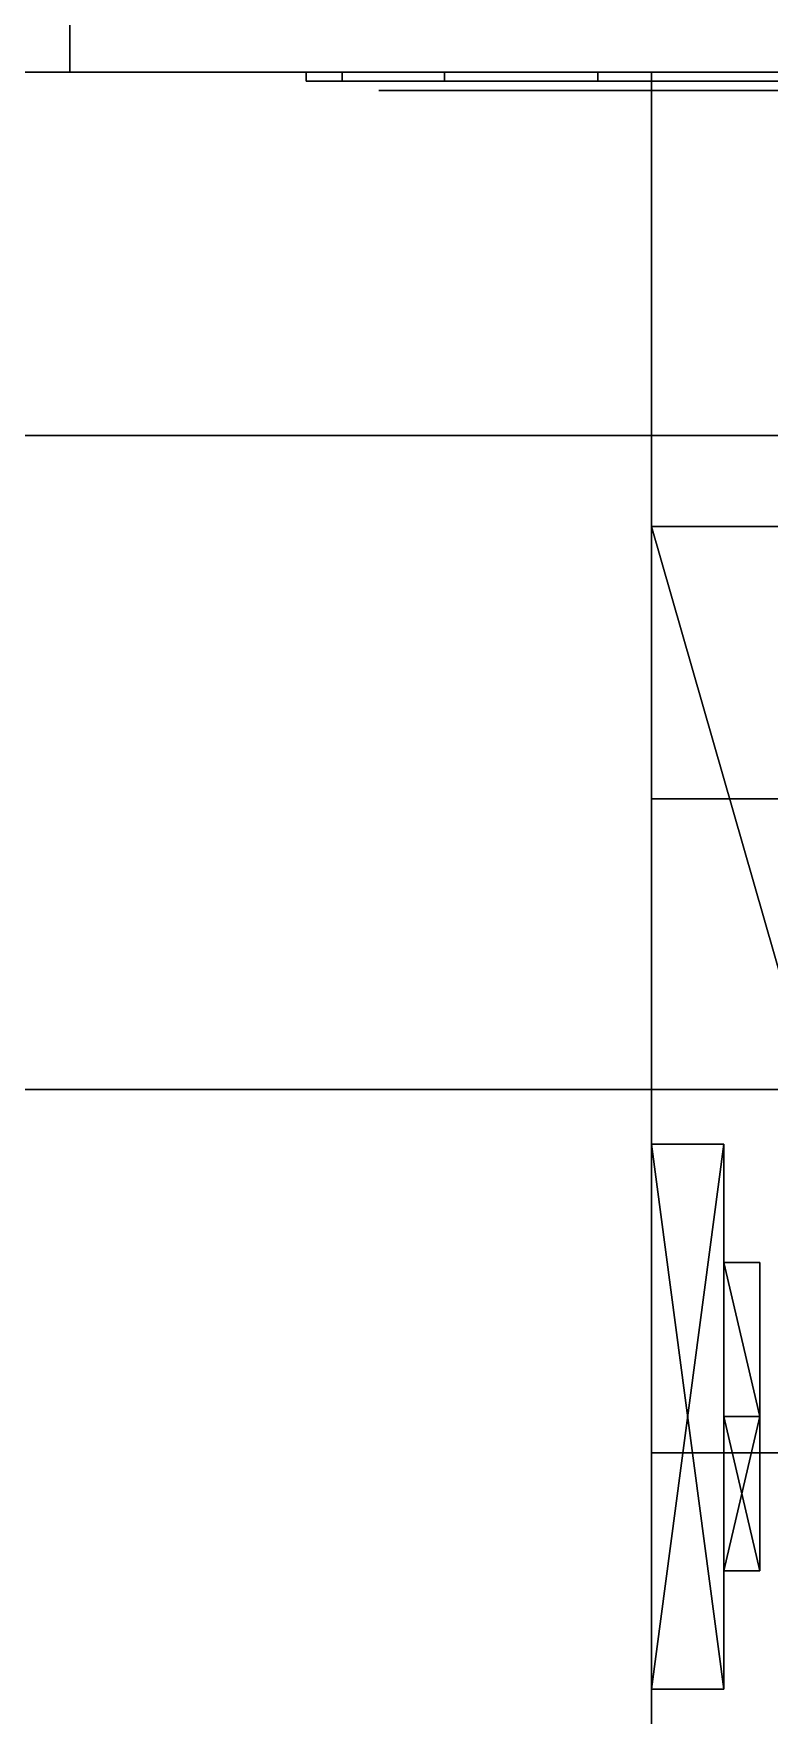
# Model space of a CAD drawing. Extents: x 0 to 3017, y -3657 to 0.
# Drawn here: x 1268 to 1288.24, y -2007.22 to -1960.94 of the extents above; entities that cross this region are included whole.
import ezdxf

# ---------------------------------------------------------------- set-up
doc = ezdxf.new("R2010")
doc.units = 0
for name, color, linetype in [('LAYER0', 7, 'CONTINUOUS'), ('LAYER1', 7, 'CONTINUOUS'), ('LAYER131', 7, 'CONTINUOUS'), ('LAYER132', 7, 'CONTINUOUS'), ('LAYER133', 7, 'CONTINUOUS'), ('LAYER135', 7, 'CONTINUOUS'), ('LAYER138', 7, 'CONTINUOUS'), ('LAYER139', 7, 'CONTINUOUS'), ('LAYER140', 28, 'CONTINUOUS'), ('LAYER141', 253, 'CONTINUOUS'), ('LAYER142', 28, 'CONTINUOUS'), ('LAYER143', 253, 'CONTINUOUS'), ('LAYER144', 28, 'CONTINUOUS'), ('LAYER145', 253, 'CONTINUOUS'), ('LAYER146', 28, 'CONTINUOUS'), ('LAYER147', 253, 'CONTINUOUS'), ('LAYER148', 28, 'CONTINUOUS'), ('LAYER149', 253, 'CONTINUOUS'), ('LAYER150', 254, 'CONTINUOUS'), ('LAYER272', 253, 'CONTINUOUS'), ('LAYER313', 253, 'CONTINUOUS')]:
    doc.layers.add(name, color=color, linetype=linetype)

msp = doc.modelspace()

# ---------------------------------------------------------------- linework, layer by layer
at = {"layer": 'LAYER0'}
for points, invisible_edges in [([(151, -238), (2997, 0), (1089, -2692), (151, -238)], 7), ([(151, 0, 5), (1089, -2692, 5), (2997, 0, 5), (151, 0, 5)], 3), ([(1089, -2692), (2997, 0), (2997, -2692), (1089, -2692)], 1), ([(2997, 0, 5), (1089, -2692, 5), (2997, -2692, 5), (2997, 0, 5)], 1)]:
    msp.add_3dface(points, dxfattribs=dict(at, invisible_edges=invisible_edges))
at = {"layer": 'LAYER131', "invisible_edges": 1}
for points in [[(1285, -2542, 5), (1267, -1962, 5), (1285, -1962, 5), (1285, -2542, 5)], [(1267, -1962, 5), (1285, -2542, 5), (1267, -2542, 5), (1267, -1962, 5)], [(1267, -1962, 5), (1285, -1962, 2555), (1285, -1962, 5), (1267, -1962, 5)], [(1285, -1962, 2555), (1267, -1962, 5), (1267, -1962, 2555), (1285, -1962, 2555)], [(1267, -2542, 2555), (1285, -1962, 2555), (1267, -1962, 2555), (1267, -2542, 2555)], [(1285, -1962, 2555), (1267, -2542, 2555), (1285, -2542, 2555), (1285, -1962, 2555)], [(1285, -2542, 5), (1285, -1962, 2555), (1285, -2542, 2555), (1285, -2542, 5)], [(1285, -1962, 2555), (1285, -2542, 5), (1285, -1962, 5), (1285, -1962, 2555)]]:
    msp.add_3dface(points, dxfattribs=at)
at = {"layer": 'LAYER132', "invisible_edges": 1}
for points in [[(1285, -2542, 85), (1909, -1962, 85), (1909, -2542, 85), (1285, -2542, 85)], [(1909, -1962, 85), (1285, -2542, 85), (1285, -1962, 85), (1909, -1962, 85)], [(1285, -1962, 103), (1909, -1962, 85), (1285, -1962, 85), (1285, -1962, 103)], [(1909, -1962, 85), (1285, -1962, 103), (1909, -1962, 103), (1909, -1962, 85)], [(1285, -2542, 85), (1285, -1962, 103), (1285, -1962, 85), (1285, -2542, 85)], [(1285, -1962, 103), (1285, -2542, 85), (1285, -2542, 103), (1285, -1962, 103)], [(1285, -1962, 103), (1909, -2542, 103), (1909, -1962, 103), (1285, -1962, 103)], [(1909, -2542, 103), (1285, -1962, 103), (1285, -2542, 103), (1909, -2542, 103)]]:
    msp.add_3dface(points, dxfattribs=at)
at = {"layer": 'LAYER133', "invisible_edges": 1}
for points in [[(1285, -1982, 5), (1909, -2000, 5), (1285, -2000, 5), (1285, -1982, 5)], [(1909, -2000, 5), (1285, -1982, 5), (1909, -1982, 5), (1909, -2000, 5)], [(1285, -2000, 85), (1285, -1982, 5), (1285, -2000, 5), (1285, -2000, 85)], [(1285, -1982, 5), (1285, -2000, 85), (1285, -1982, 85), (1285, -1982, 5)], [(1909, -1982, 85), (1285, -2000, 85), (1909, -2000, 85), (1909, -1982, 85)], [(1285, -2000, 85), (1909, -1982, 85), (1285, -1982, 85), (1285, -2000, 85)], [(1285, -1982, 5), (1909, -1982, 85), (1909, -1982, 5), (1285, -1982, 5)], [(1909, -1982, 85), (1285, -1982, 5), (1285, -1982, 85), (1909, -1982, 85)], [(1285, -2000, 85), (1909, -2000, 5), (1909, -2000, 85), (1285, -2000, 85)], [(1909, -2000, 5), (1285, -2000, 85), (1285, -2000, 5), (1909, -2000, 5)]]:
    msp.add_3dface(points, dxfattribs=at)
at = {"layer": 'LAYER135', "invisible_edges": 1}
for points in [[(1909, -2542, 2554), (1285, -1962, 2554), (1285, -2542, 2554), (1909, -2542, 2554)], [(1285, -1962, 2554), (1909, -2542, 2554), (1909, -1962, 2554), (1285, -1962, 2554)], [(1909, -1962, 2536), (1285, -1962, 2554), (1909, -1962, 2554), (1909, -1962, 2536)], [(1285, -1962, 2554), (1909, -1962, 2536), (1285, -1962, 2536), (1285, -1962, 2554)], [(1285, -2542, 2536), (1285, -1962, 2554), (1285, -1962, 2536), (1285, -2542, 2536)], [(1285, -1962, 2554), (1285, -2542, 2536), (1285, -2542, 2554), (1285, -1962, 2554)], [(1909, -1962, 2536), (1285, -2542, 2536), (1285, -1962, 2536), (1909, -1962, 2536)], [(1285, -2542, 2536), (1909, -1962, 2536), (1909, -2542, 2536), (1285, -2542, 2536)]]:
    msp.add_3dface(points, dxfattribs=at)
at = {"layer": 'LAYER138', "invisible_edges": 1}
for points in [[(1909, -2517.4, 921), (1285, -1962, 921), (1285, -2517.4, 921), (1909, -2517.4, 921)], [(1285, -1962, 921), (1909, -2517.4, 921), (1909, -1962, 921), (1285, -1962, 921)], [(1285, -2517.4, 903), (1285, -1962, 921), (1285, -1962, 903), (1285, -2517.4, 903)], [(1285, -1962, 921), (1285, -2517.4, 903), (1285, -2517.4, 921), (1285, -1962, 921)], [(1909, -1962, 903), (1285, -1962, 921), (1909, -1962, 921), (1909, -1962, 903)], [(1285, -1962, 921), (1909, -1962, 903), (1285, -1962, 903), (1285, -1962, 921)], [(1909, -1962, 903), (1285, -2517.4, 903), (1285, -1962, 903), (1909, -1962, 903)], [(1285, -2517.4, 903), (1909, -1962, 903), (1909, -2517.4, 903), (1285, -2517.4, 903)]]:
    msp.add_3dface(points, dxfattribs=at)
at = {"layer": 'LAYER139', "invisible_edges": 1}
for points in [[(1909, -2517.4, 1989), (1285, -1962, 1989), (1285, -2517.4, 1989), (1909, -2517.4, 1989)], [(1285, -1962, 1989), (1909, -2517.4, 1989), (1909, -1962, 1989), (1285, -1962, 1989)], [(1285, -2517.4, 1971), (1285, -1962, 1989), (1285, -1962, 1971), (1285, -2517.4, 1971)], [(1285, -1962, 1989), (1285, -2517.4, 1971), (1285, -2517.4, 1989), (1285, -1962, 1989)], [(1909, -1962, 1971), (1285, -1962, 1989), (1909, -1962, 1989), (1909, -1962, 1971)], [(1285, -1962, 1989), (1909, -1962, 1971), (1285, -1962, 1971), (1285, -1962, 1989)], [(1909, -1962, 1971), (1285, -2517.4, 1971), (1285, -1962, 1971), (1909, -1962, 1971)], [(1285, -2517.4, 1971), (1909, -1962, 1971), (1909, -2517.4, 1971), (1285, -2517.4, 1971)]]:
    msp.add_3dface(points, dxfattribs=at)
at = {"layer": 'LAYER140'}
for points, invisible_edges in [([(1276.49, -1962.25, 183.0251), (1275.5, -1962.25, 188), (1277.5, -1962.25, 188), (1277.5, -1962.25, 182.5)], 10), ([(1275.5, -1962.25, 188), (1276.49, -1962.25, 192.9749), (1277.5, -1962.25, 193.5), (1277.5, -1962.25, 188)], 10), ([(1279.308, -1962.25, 178.8076), (1276.49, -1962.25, 183.0251), (1277.5, -1962.25, 182.5), (1281, -1962.25, 182.5)], 10), ([(1276.49, -1962.25, 192.9749), (1279.308, -1962.25, 197.1924), (1281, -1962.25, 193.5), (1277.5, -1962.25, 193.5)], 10), ([(1277.5, -1962.5, 193.5), (1277.5, -1962.5, 182.5), (1284.5, -1962.5, 182.5), (1284.291, -1962.5, 193.3167)], 4), ([(1283.525, -1962.25, 175.9896), (1279.308, -1962.25, 178.8076), (1281, -1962.25, 182.5), (1284.5, -1962.25, 182.5)], 10), ([(1279.308, -1962.25, 197.1924), (1283.525, -1962.25, 200.0104), (1284.5, -1962.25, 193.5), (1281, -1962.25, 193.5)], 10), ([(1288.5, -1962.25, 175), (1283.525, -1962.25, 175.9896), (1284.5, -1962.25, 182.5), (1288.5, -1962.25, 179)], 2), ([(1283.525, -1962.25, 200.0104), (1288.5, -1962.25, 201), (1288.5, -1962.25, 197), (1284.5, -1962.25, 193.5)], 8), ([(1284.291, -1962.5, 193.3167), (1284.5, -1962.5, 182.5), (1288.5, -1962.5, 179), (1288.5, -1962.5, 197)], 5)]:
    msp.add_3dface(points, dxfattribs=dict(at, invisible_edges=invisible_edges))
at = {"layer": 'LAYER141'}
for points in [[(1285, -1974.5, 181.2174), (1299.921, -1974.5, 181.2174), (1285, -2026.5, 181.2174), (1285, -1974.5, 181.2174)], [(1285, -2026.5, 181.2174), (1299.921, -1974.5, 181.2174), (1299.921, -2026.5, 181.2174), (1285, -2026.5, 181.2174)], [(1285, -2026.5, 194.7826), (1299.921, -2026.5, 194.7826), (1285, -1974.5, 194.7826), (1285, -2026.5, 194.7826)], [(1285, -1974.5, 194.7826), (1299.921, -2026.5, 194.7826), (1299.921, -1974.5, 194.7826), (1285, -1974.5, 194.7826)], [(1286.99, -1991.5, 214), (1285, -1991.5, 214), (1285, -2006.5, 214), (1286.99, -1991.5, 214)], [(1286.99, -1991.5, 214), (1285, -2006.5, 214), (1286.99, -2006.5, 214), (1286.99, -1991.5, 214)], [(1286.99, -2006.5, 162), (1285, -2006.5, 162), (1285, -1991.5, 162), (1286.99, -2006.5, 162)], [(1286.99, -2006.5, 162), (1285, -1991.5, 162), (1286.99, -1991.5, 162), (1286.99, -2006.5, 162)], [(1285, -1991.5, 162), (1285, -1991.5, 214), (1286.99, -1991.5, 214), (1285, -1991.5, 162)], [(1285, -1991.5, 162), (1286.99, -1991.5, 214), (1286.99, -1991.5, 162), (1285, -1991.5, 162)], [(1286.99, -1991.5, 162), (1286.99, -1991.5, 214), (1286.99, -2006.5, 214), (1286.99, -1991.5, 162)], [(1286.99, -1991.5, 162), (1286.99, -2006.5, 214), (1286.99, -2006.5, 162), (1286.99, -1991.5, 162)], [(1287.984, -1994.757, 206.087), (1287.984, -1999, 201.2909), (1286.99, -1994.757, 206.087), (1287.984, -1994.757, 206.087)], [(1286.99, -1994.757, 206.087), (1287.984, -1999, 201.2909), (1286.99, -1999, 201.2909), (1286.99, -1994.757, 206.087)], [(1286.99, -1999, 210.883), (1286.99, -1999, 201.2909), (1286.99, -1994.757, 206.087), (1286.99, -1999, 210.883)], [(1286.99, -1999, 210.883), (1287.984, -1999, 210.883), (1286.99, -1994.757, 206.087), (1286.99, -1999, 210.883)], [(1286.99, -1994.757, 206.087), (1287.984, -1999, 210.883), (1287.984, -1994.757, 206.087), (1286.99, -1994.757, 206.087)], [(1287.984, -1994.757, 169.913), (1287.984, -1999, 165.117), (1286.99, -1994.757, 169.913), (1287.984, -1994.757, 169.913)], [(1286.99, -1994.757, 169.913), (1287.984, -1999, 165.117), (1286.99, -1999, 165.117), (1286.99, -1994.757, 169.913)], [(1286.99, -1999, 174.7091), (1286.99, -1999, 165.117), (1286.99, -1994.757, 169.913), (1286.99, -1999, 174.7091)], [(1286.99, -1999, 174.7091), (1287.984, -1999, 174.7091), (1286.99, -1994.757, 169.913), (1286.99, -1999, 174.7091)], [(1286.99, -1994.757, 169.913), (1287.984, -1999, 174.7091), (1287.984, -1994.757, 169.913), (1286.99, -1994.757, 169.913)], [(1287.984, -1999, 210.883), (1287.984, -2003.243, 206.087), (1287.984, -1994.757, 206.087), (1287.984, -1999, 210.883)], [(1287.984, -1994.757, 206.087), (1287.984, -2003.243, 206.087), (1287.984, -1999, 201.2909), (1287.984, -1994.757, 206.087)], [(1287.984, -1999, 174.7091), (1287.984, -2003.243, 169.913), (1287.984, -1994.757, 169.913), (1287.984, -1999, 174.7091)], [(1287.984, -1994.757, 169.913), (1287.984, -2003.243, 169.913), (1287.984, -1999, 165.117), (1287.984, -1994.757, 169.913)], [(1287.984, -1999, 201.2909), (1287.984, -2003.243, 206.087), (1286.99, -1999, 201.2909), (1287.984, -1999, 201.2909)], [(1286.99, -1999, 201.2909), (1287.984, -2003.243, 206.087), (1286.99, -2003.243, 206.087), (1286.99, -1999, 201.2909)], [(1287.984, -2003.243, 206.087), (1287.984, -1999, 210.883), (1286.99, -2003.243, 206.087), (1287.984, -2003.243, 206.087)], [(1286.99, -2003.243, 206.087), (1287.984, -1999, 210.883), (1286.99, -1999, 210.883), (1286.99, -2003.243, 206.087)], [(1286.99, -1999, 210.883), (1286.99, -2003.243, 206.087), (1286.99, -1999, 201.2909), (1286.99, -1999, 210.883)], [(1287.984, -1999, 165.117), (1287.984, -2003.243, 169.913), (1286.99, -1999, 165.117), (1287.984, -1999, 165.117)], [(1286.99, -1999, 165.117), (1287.984, -2003.243, 169.913), (1286.99, -2003.243, 169.913), (1286.99, -1999, 165.117)], [(1287.984, -2003.243, 169.913), (1287.984, -1999, 174.7091), (1286.99, -2003.243, 169.913), (1287.984, -2003.243, 169.913)], [(1286.99, -2003.243, 169.913), (1287.984, -1999, 174.7091), (1286.99, -1999, 174.7091), (1286.99, -2003.243, 169.913)], [(1286.99, -1999, 174.7091), (1286.99, -2003.243, 169.913), (1286.99, -1999, 165.117), (1286.99, -1999, 174.7091)], [(1286.99, -2006.5, 214), (1285, -2006.5, 214), (1285, -2006.5, 162), (1286.99, -2006.5, 214)], [(1286.99, -2006.5, 214), (1285, -2006.5, 162), (1286.99, -2006.5, 162), (1286.99, -2006.5, 214)]]:
    msp.add_3dface(points, dxfattribs=at)
at = {"layer": 'LAYER142'}
for points, invisible_edges in [([(1276.49, -1962.25, 749.0251), (1275.5, -1962.25, 754), (1277.5, -1962.25, 754), (1277.5, -1962.25, 748.5)], 10), ([(1275.5, -1962.25, 754), (1276.49, -1962.25, 758.9749), (1277.5, -1962.25, 759.5), (1277.5, -1962.25, 754)], 10), ([(1279.308, -1962.25, 744.8076), (1276.49, -1962.25, 749.0251), (1277.5, -1962.25, 748.5), (1281, -1962.25, 748.5)], 10), ([(1276.49, -1962.25, 758.9749), (1279.308, -1962.25, 763.1924), (1281, -1962.25, 759.5), (1277.5, -1962.25, 759.5)], 10), ([(1277.5, -1962.5, 759.5), (1277.5, -1962.5, 748.5), (1284.5, -1962.5, 748.5), (1284.291, -1962.5, 759.3167)], 4), ([(1283.525, -1962.25, 741.9896), (1279.308, -1962.25, 744.8076), (1281, -1962.25, 748.5), (1284.5, -1962.25, 748.5)], 10), ([(1279.308, -1962.25, 763.1924), (1283.525, -1962.25, 766.0104), (1284.5, -1962.25, 759.5), (1281, -1962.25, 759.5)], 10), ([(1288.5, -1962.25, 741), (1283.525, -1962.25, 741.9896), (1284.5, -1962.25, 748.5), (1288.5, -1962.25, 745)], 2), ([(1283.525, -1962.25, 766.0104), (1288.5, -1962.25, 767), (1288.5, -1962.25, 763), (1284.5, -1962.25, 759.5)], 8), ([(1284.291, -1962.5, 759.3167), (1284.5, -1962.5, 748.5), (1288.5, -1962.5, 745), (1288.5, -1962.5, 763)], 5)]:
    msp.add_3dface(points, dxfattribs=dict(at, invisible_edges=invisible_edges))
at = {"layer": 'LAYER143'}
for points in [[(1285, -1974.5, 747.2174), (1299.921, -1974.5, 747.2174), (1285, -2026.5, 747.2174), (1285, -1974.5, 747.2174)], [(1285, -2026.5, 747.2174), (1299.921, -1974.5, 747.2174), (1299.921, -2026.5, 747.2174), (1285, -2026.5, 747.2174)], [(1285, -2026.5, 760.7826), (1299.921, -2026.5, 760.7826), (1285, -1974.5, 760.7826), (1285, -2026.5, 760.7826)], [(1285, -1974.5, 760.7826), (1299.921, -2026.5, 760.7826), (1299.921, -1974.5, 760.7826), (1285, -1974.5, 760.7826)], [(1286.99, -1991.5, 780), (1285, -1991.5, 780), (1285, -2006.5, 780), (1286.99, -1991.5, 780)], [(1286.99, -1991.5, 780), (1285, -2006.5, 780), (1286.99, -2006.5, 780), (1286.99, -1991.5, 780)], [(1286.99, -2006.5, 728), (1285, -2006.5, 728), (1285, -1991.5, 728), (1286.99, -2006.5, 728)], [(1286.99, -2006.5, 728), (1285, -1991.5, 728), (1286.99, -1991.5, 728), (1286.99, -2006.5, 728)], [(1285, -1991.5, 728), (1285, -1991.5, 780), (1286.99, -1991.5, 780), (1285, -1991.5, 728)], [(1285, -1991.5, 728), (1286.99, -1991.5, 780), (1286.99, -1991.5, 728), (1285, -1991.5, 728)], [(1286.99, -1991.5, 728), (1286.99, -1991.5, 780), (1286.99, -2006.5, 780), (1286.99, -1991.5, 728)], [(1286.99, -1991.5, 728), (1286.99, -2006.5, 780), (1286.99, -2006.5, 728), (1286.99, -1991.5, 728)], [(1287.984, -1994.757, 772.087), (1287.984, -1999, 767.291), (1286.99, -1994.757, 772.087), (1287.984, -1994.757, 772.087)], [(1286.99, -1994.757, 772.087), (1287.984, -1999, 767.291), (1286.99, -1999, 767.291), (1286.99, -1994.757, 772.087)], [(1286.99, -1999, 776.883), (1286.99, -1999, 767.291), (1286.99, -1994.757, 772.087), (1286.99, -1999, 776.883)], [(1286.99, -1999, 776.883), (1287.984, -1999, 776.883), (1286.99, -1994.757, 772.087), (1286.99, -1999, 776.883)], [(1286.99, -1994.757, 772.087), (1287.984, -1999, 776.883), (1287.984, -1994.757, 772.087), (1286.99, -1994.757, 772.087)], [(1287.984, -1994.757, 735.913), (1287.984, -1999, 731.117), (1286.99, -1994.757, 735.913), (1287.984, -1994.757, 735.913)], [(1286.99, -1994.757, 735.913), (1287.984, -1999, 731.117), (1286.99, -1999, 731.117), (1286.99, -1994.757, 735.913)], [(1286.99, -1999, 740.709), (1286.99, -1999, 731.117), (1286.99, -1994.757, 735.913), (1286.99, -1999, 740.709)], [(1286.99, -1999, 740.709), (1287.984, -1999, 740.709), (1286.99, -1994.757, 735.913), (1286.99, -1999, 740.709)], [(1286.99, -1994.757, 735.913), (1287.984, -1999, 740.709), (1287.984, -1994.757, 735.913), (1286.99, -1994.757, 735.913)], [(1287.984, -1999, 776.883), (1287.984, -2003.243, 772.087), (1287.984, -1994.757, 772.087), (1287.984, -1999, 776.883)], [(1287.984, -1994.757, 772.087), (1287.984, -2003.243, 772.087), (1287.984, -1999, 767.291), (1287.984, -1994.757, 772.087)], [(1287.984, -1999, 740.709), (1287.984, -2003.243, 735.913), (1287.984, -1994.757, 735.913), (1287.984, -1999, 740.709)], [(1287.984, -1994.757, 735.913), (1287.984, -2003.243, 735.913), (1287.984, -1999, 731.117), (1287.984, -1994.757, 735.913)], [(1287.984, -1999, 767.291), (1287.984, -2003.243, 772.087), (1286.99, -1999, 767.291), (1287.984, -1999, 767.291)], [(1286.99, -1999, 767.291), (1287.984, -2003.243, 772.087), (1286.99, -2003.243, 772.087), (1286.99, -1999, 767.291)], [(1287.984, -2003.243, 772.087), (1287.984, -1999, 776.883), (1286.99, -2003.243, 772.087), (1287.984, -2003.243, 772.087)], [(1286.99, -2003.243, 772.087), (1287.984, -1999, 776.883), (1286.99, -1999, 776.883), (1286.99, -2003.243, 772.087)], [(1286.99, -1999, 776.883), (1286.99, -2003.243, 772.087), (1286.99, -1999, 767.291), (1286.99, -1999, 776.883)], [(1287.984, -1999, 731.117), (1287.984, -2003.243, 735.913), (1286.99, -1999, 731.117), (1287.984, -1999, 731.117)], [(1286.99, -1999, 731.117), (1287.984, -2003.243, 735.913), (1286.99, -2003.243, 735.913), (1286.99, -1999, 731.117)], [(1287.984, -2003.243, 735.913), (1287.984, -1999, 740.709), (1286.99, -2003.243, 735.913), (1287.984, -2003.243, 735.913)], [(1286.99, -2003.243, 735.913), (1287.984, -1999, 740.709), (1286.99, -1999, 740.709), (1286.99, -2003.243, 735.913)], [(1286.99, -1999, 740.709), (1286.99, -2003.243, 735.913), (1286.99, -1999, 731.117), (1286.99, -1999, 740.709)], [(1286.99, -2006.5, 780), (1285, -2006.5, 780), (1285, -2006.5, 728), (1286.99, -2006.5, 780)], [(1286.99, -2006.5, 780), (1285, -2006.5, 728), (1286.99, -2006.5, 728), (1286.99, -2006.5, 780)]]:
    msp.add_3dface(points, dxfattribs=at)
at = {"layer": 'LAYER144'}
for points, invisible_edges in [([(1276.49, -1962.25, 1315.025), (1275.5, -1962.25, 1320), (1277.5, -1962.25, 1320), (1277.5, -1962.25, 1314.5)], 10), ([(1275.5, -1962.25, 1320), (1276.49, -1962.25, 1324.975), (1277.5, -1962.25, 1325.5), (1277.5, -1962.25, 1320)], 10), ([(1279.308, -1962.25, 1310.808), (1276.49, -1962.25, 1315.025), (1277.5, -1962.25, 1314.5), (1281, -1962.25, 1314.5)], 10), ([(1276.49, -1962.25, 1324.975), (1279.308, -1962.25, 1329.192), (1281, -1962.25, 1325.5), (1277.5, -1962.25, 1325.5)], 10), ([(1277.5, -1962.5, 1325.5), (1277.5, -1962.5, 1314.5), (1284.5, -1962.5, 1314.5), (1284.291, -1962.5, 1325.317)], 4), ([(1283.525, -1962.25, 1307.99), (1279.308, -1962.25, 1310.808), (1281, -1962.25, 1314.5), (1284.5, -1962.25, 1314.5)], 10), ([(1279.308, -1962.25, 1329.192), (1283.525, -1962.25, 1332.01), (1284.5, -1962.25, 1325.5), (1281, -1962.25, 1325.5)], 10), ([(1288.5, -1962.25, 1307), (1283.525, -1962.25, 1307.99), (1284.5, -1962.25, 1314.5), (1288.5, -1962.25, 1311)], 2), ([(1283.525, -1962.25, 1332.01), (1288.5, -1962.25, 1333), (1288.5, -1962.25, 1329), (1284.5, -1962.25, 1325.5)], 8), ([(1284.291, -1962.5, 1325.317), (1284.5, -1962.5, 1314.5), (1288.5, -1962.5, 1311), (1288.5, -1962.5, 1329)], 5)]:
    msp.add_3dface(points, dxfattribs=dict(at, invisible_edges=invisible_edges))
at = {"layer": 'LAYER145'}
for points in [[(1285, -1974.5, 1313.217), (1299.921, -1974.5, 1313.217), (1285, -2026.5, 1313.217), (1285, -1974.5, 1313.217)], [(1285, -2026.5, 1313.217), (1299.921, -1974.5, 1313.217), (1299.921, -2026.5, 1313.217), (1285, -2026.5, 1313.217)], [(1285, -2026.5, 1326.783), (1299.921, -2026.5, 1326.783), (1285, -1974.5, 1326.783), (1285, -2026.5, 1326.783)], [(1285, -1974.5, 1326.783), (1299.921, -2026.5, 1326.783), (1299.921, -1974.5, 1326.783), (1285, -1974.5, 1326.783)], [(1286.99, -1991.5, 1346), (1285, -1991.5, 1346), (1285, -2006.5, 1346), (1286.99, -1991.5, 1346)], [(1286.99, -1991.5, 1346), (1285, -2006.5, 1346), (1286.99, -2006.5, 1346), (1286.99, -1991.5, 1346)], [(1286.99, -2006.5, 1294), (1285, -2006.5, 1294), (1285, -1991.5, 1294), (1286.99, -2006.5, 1294)], [(1286.99, -2006.5, 1294), (1285, -1991.5, 1294), (1286.99, -1991.5, 1294), (1286.99, -2006.5, 1294)], [(1285, -1991.5, 1294), (1285, -1991.5, 1346), (1286.99, -1991.5, 1346), (1285, -1991.5, 1294)], [(1285, -1991.5, 1294), (1286.99, -1991.5, 1346), (1286.99, -1991.5, 1294), (1285, -1991.5, 1294)], [(1286.99, -1991.5, 1294), (1286.99, -1991.5, 1346), (1286.99, -2006.5, 1346), (1286.99, -1991.5, 1294)], [(1286.99, -1991.5, 1294), (1286.99, -2006.5, 1346), (1286.99, -2006.5, 1294), (1286.99, -1991.5, 1294)], [(1287.984, -1994.757, 1338.087), (1287.984, -1999, 1333.291), (1286.99, -1994.757, 1338.087), (1287.984, -1994.757, 1338.087)], [(1286.99, -1994.757, 1338.087), (1287.984, -1999, 1333.291), (1286.99, -1999, 1333.291), (1286.99, -1994.757, 1338.087)], [(1286.99, -1999, 1342.883), (1286.99, -1999, 1333.291), (1286.99, -1994.757, 1338.087), (1286.99, -1999, 1342.883)], [(1286.99, -1999, 1342.883), (1287.984, -1999, 1342.883), (1286.99, -1994.757, 1338.087), (1286.99, -1999, 1342.883)], [(1286.99, -1994.757, 1338.087), (1287.984, -1999, 1342.883), (1287.984, -1994.757, 1338.087), (1286.99, -1994.757, 1338.087)], [(1287.984, -1994.757, 1301.913), (1287.984, -1999, 1297.117), (1286.99, -1994.757, 1301.913), (1287.984, -1994.757, 1301.913)], [(1286.99, -1994.757, 1301.913), (1287.984, -1999, 1297.117), (1286.99, -1999, 1297.117), (1286.99, -1994.757, 1301.913)], [(1286.99, -1999, 1306.709), (1286.99, -1999, 1297.117), (1286.99, -1994.757, 1301.913), (1286.99, -1999, 1306.709)], [(1286.99, -1999, 1306.709), (1287.984, -1999, 1306.709), (1286.99, -1994.757, 1301.913), (1286.99, -1999, 1306.709)], [(1286.99, -1994.757, 1301.913), (1287.984, -1999, 1306.709), (1287.984, -1994.757, 1301.913), (1286.99, -1994.757, 1301.913)], [(1287.984, -1999, 1342.883), (1287.984, -2003.243, 1338.087), (1287.984, -1994.757, 1338.087), (1287.984, -1999, 1342.883)], [(1287.984, -1994.757, 1338.087), (1287.984, -2003.243, 1338.087), (1287.984, -1999, 1333.291), (1287.984, -1994.757, 1338.087)], [(1287.984, -1999, 1306.709), (1287.984, -2003.243, 1301.913), (1287.984, -1994.757, 1301.913), (1287.984, -1999, 1306.709)], [(1287.984, -1994.757, 1301.913), (1287.984, -2003.243, 1301.913), (1287.984, -1999, 1297.117), (1287.984, -1994.757, 1301.913)], [(1287.984, -1999, 1333.291), (1287.984, -2003.243, 1338.087), (1286.99, -1999, 1333.291), (1287.984, -1999, 1333.291)], [(1286.99, -1999, 1333.291), (1287.984, -2003.243, 1338.087), (1286.99, -2003.243, 1338.087), (1286.99, -1999, 1333.291)], [(1287.984, -2003.243, 1338.087), (1287.984, -1999, 1342.883), (1286.99, -2003.243, 1338.087), (1287.984, -2003.243, 1338.087)], [(1286.99, -2003.243, 1338.087), (1287.984, -1999, 1342.883), (1286.99, -1999, 1342.883), (1286.99, -2003.243, 1338.087)], [(1286.99, -1999, 1342.883), (1286.99, -2003.243, 1338.087), (1286.99, -1999, 1333.291), (1286.99, -1999, 1342.883)], [(1287.984, -1999, 1297.117), (1287.984, -2003.243, 1301.913), (1286.99, -1999, 1297.117), (1287.984, -1999, 1297.117)], [(1286.99, -1999, 1297.117), (1287.984, -2003.243, 1301.913), (1286.99, -2003.243, 1301.913), (1286.99, -1999, 1297.117)], [(1287.984, -2003.243, 1301.913), (1287.984, -1999, 1306.709), (1286.99, -2003.243, 1301.913), (1287.984, -2003.243, 1301.913)], [(1286.99, -2003.243, 1301.913), (1287.984, -1999, 1306.709), (1286.99, -1999, 1306.709), (1286.99, -2003.243, 1301.913)], [(1286.99, -1999, 1306.709), (1286.99, -2003.243, 1301.913), (1286.99, -1999, 1297.117), (1286.99, -1999, 1306.709)], [(1286.99, -2006.5, 1346), (1285, -2006.5, 1346), (1285, -2006.5, 1294), (1286.99, -2006.5, 1346)], [(1286.99, -2006.5, 1346), (1285, -2006.5, 1294), (1286.99, -2006.5, 1294), (1286.99, -2006.5, 1346)]]:
    msp.add_3dface(points, dxfattribs=at)
at = {"layer": 'LAYER146'}
for points, invisible_edges in [([(1276.49, -1962.25, 1881.025), (1275.5, -1962.25, 1886), (1277.5, -1962.25, 1886), (1277.5, -1962.25, 1880.5)], 10), ([(1275.5, -1962.25, 1886), (1276.49, -1962.25, 1890.975), (1277.5, -1962.25, 1891.5), (1277.5, -1962.25, 1886)], 10), ([(1279.308, -1962.25, 1876.808), (1276.49, -1962.25, 1881.025), (1277.5, -1962.25, 1880.5), (1281, -1962.25, 1880.5)], 10), ([(1276.49, -1962.25, 1890.975), (1279.308, -1962.25, 1895.192), (1281, -1962.25, 1891.5), (1277.5, -1962.25, 1891.5)], 10), ([(1277.5, -1962.5, 1891.5), (1277.5, -1962.5, 1880.5), (1284.5, -1962.5, 1880.5), (1284.291, -1962.5, 1891.317)], 4), ([(1283.525, -1962.25, 1873.99), (1279.308, -1962.25, 1876.808), (1281, -1962.25, 1880.5), (1284.5, -1962.25, 1880.5)], 10), ([(1279.308, -1962.25, 1895.192), (1283.525, -1962.25, 1898.01), (1284.5, -1962.25, 1891.5), (1281, -1962.25, 1891.5)], 10), ([(1288.5, -1962.25, 1873), (1283.525, -1962.25, 1873.99), (1284.5, -1962.25, 1880.5), (1288.5, -1962.25, 1877)], 2), ([(1283.525, -1962.25, 1898.01), (1288.5, -1962.25, 1899), (1288.5, -1962.25, 1895), (1284.5, -1962.25, 1891.5)], 8), ([(1284.291, -1962.5, 1891.317), (1284.5, -1962.5, 1880.5), (1288.5, -1962.5, 1877), (1288.5, -1962.5, 1895)], 5)]:
    msp.add_3dface(points, dxfattribs=dict(at, invisible_edges=invisible_edges))
at = {"layer": 'LAYER147'}
for points in [[(1285, -1974.5, 1879.217), (1299.921, -1974.5, 1879.217), (1285, -2026.5, 1879.217), (1285, -1974.5, 1879.217)], [(1285, -2026.5, 1879.217), (1299.921, -1974.5, 1879.217), (1299.921, -2026.5, 1879.217), (1285, -2026.5, 1879.217)], [(1285, -2026.5, 1892.783), (1299.921, -2026.5, 1892.783), (1285, -1974.5, 1892.783), (1285, -2026.5, 1892.783)], [(1285, -1974.5, 1892.783), (1299.921, -2026.5, 1892.783), (1299.921, -1974.5, 1892.783), (1285, -1974.5, 1892.783)], [(1286.99, -1991.5, 1912), (1285, -1991.5, 1912), (1285, -2006.5, 1912), (1286.99, -1991.5, 1912)], [(1286.99, -1991.5, 1912), (1285, -2006.5, 1912), (1286.99, -2006.5, 1912), (1286.99, -1991.5, 1912)], [(1286.99, -2006.5, 1860), (1285, -2006.5, 1860), (1285, -1991.5, 1860), (1286.99, -2006.5, 1860)], [(1286.99, -2006.5, 1860), (1285, -1991.5, 1860), (1286.99, -1991.5, 1860), (1286.99, -2006.5, 1860)], [(1285, -1991.5, 1860), (1285, -1991.5, 1912), (1286.99, -1991.5, 1912), (1285, -1991.5, 1860)], [(1285, -1991.5, 1860), (1286.99, -1991.5, 1912), (1286.99, -1991.5, 1860), (1285, -1991.5, 1860)], [(1286.99, -1991.5, 1860), (1286.99, -1991.5, 1912), (1286.99, -2006.5, 1912), (1286.99, -1991.5, 1860)], [(1286.99, -1991.5, 1860), (1286.99, -2006.5, 1912), (1286.99, -2006.5, 1860), (1286.99, -1991.5, 1860)], [(1287.984, -1994.757, 1904.087), (1287.984, -1999, 1899.291), (1286.99, -1994.757, 1904.087), (1287.984, -1994.757, 1904.087)], [(1286.99, -1994.757, 1904.087), (1287.984, -1999, 1899.291), (1286.99, -1999, 1899.291), (1286.99, -1994.757, 1904.087)], [(1286.99, -1999, 1908.883), (1286.99, -1999, 1899.291), (1286.99, -1994.757, 1904.087), (1286.99, -1999, 1908.883)], [(1286.99, -1999, 1908.883), (1287.984, -1999, 1908.883), (1286.99, -1994.757, 1904.087), (1286.99, -1999, 1908.883)], [(1286.99, -1994.757, 1904.087), (1287.984, -1999, 1908.883), (1287.984, -1994.757, 1904.087), (1286.99, -1994.757, 1904.087)], [(1287.984, -1994.757, 1867.913), (1287.984, -1999, 1863.117), (1286.99, -1994.757, 1867.913), (1287.984, -1994.757, 1867.913)], [(1286.99, -1994.757, 1867.913), (1287.984, -1999, 1863.117), (1286.99, -1999, 1863.117), (1286.99, -1994.757, 1867.913)], [(1286.99, -1999, 1872.709), (1286.99, -1999, 1863.117), (1286.99, -1994.757, 1867.913), (1286.99, -1999, 1872.709)], [(1286.99, -1999, 1872.709), (1287.984, -1999, 1872.709), (1286.99, -1994.757, 1867.913), (1286.99, -1999, 1872.709)], [(1286.99, -1994.757, 1867.913), (1287.984, -1999, 1872.709), (1287.984, -1994.757, 1867.913), (1286.99, -1994.757, 1867.913)], [(1287.984, -1999, 1908.883), (1287.984, -2003.243, 1904.087), (1287.984, -1994.757, 1904.087), (1287.984, -1999, 1908.883)], [(1287.984, -1994.757, 1904.087), (1287.984, -2003.243, 1904.087), (1287.984, -1999, 1899.291), (1287.984, -1994.757, 1904.087)], [(1287.984, -1999, 1872.709), (1287.984, -2003.243, 1867.913), (1287.984, -1994.757, 1867.913), (1287.984, -1999, 1872.709)], [(1287.984, -1994.757, 1867.913), (1287.984, -2003.243, 1867.913), (1287.984, -1999, 1863.117), (1287.984, -1994.757, 1867.913)], [(1287.984, -1999, 1899.291), (1287.984, -2003.243, 1904.087), (1286.99, -1999, 1899.291), (1287.984, -1999, 1899.291)], [(1286.99, -1999, 1899.291), (1287.984, -2003.243, 1904.087), (1286.99, -2003.243, 1904.087), (1286.99, -1999, 1899.291)], [(1287.984, -2003.243, 1904.087), (1287.984, -1999, 1908.883), (1286.99, -2003.243, 1904.087), (1287.984, -2003.243, 1904.087)], [(1286.99, -2003.243, 1904.087), (1287.984, -1999, 1908.883), (1286.99, -1999, 1908.883), (1286.99, -2003.243, 1904.087)], [(1286.99, -1999, 1908.883), (1286.99, -2003.243, 1904.087), (1286.99, -1999, 1899.291), (1286.99, -1999, 1908.883)], [(1287.984, -1999, 1863.117), (1287.984, -2003.243, 1867.913), (1286.99, -1999, 1863.117), (1287.984, -1999, 1863.117)], [(1286.99, -1999, 1863.117), (1287.984, -2003.243, 1867.913), (1286.99, -2003.243, 1867.913), (1286.99, -1999, 1863.117)], [(1287.984, -2003.243, 1867.913), (1287.984, -1999, 1872.709), (1286.99, -2003.243, 1867.913), (1287.984, -2003.243, 1867.913)], [(1286.99, -2003.243, 1867.913), (1287.984, -1999, 1872.709), (1286.99, -1999, 1872.709), (1286.99, -2003.243, 1867.913)], [(1286.99, -1999, 1872.709), (1286.99, -2003.243, 1867.913), (1286.99, -1999, 1863.117), (1286.99, -1999, 1872.709)], [(1286.99, -2006.5, 1912), (1285, -2006.5, 1912), (1285, -2006.5, 1860), (1286.99, -2006.5, 1912)], [(1286.99, -2006.5, 1912), (1285, -2006.5, 1860), (1286.99, -2006.5, 1860), (1286.99, -2006.5, 1912)]]:
    msp.add_3dface(points, dxfattribs=at)
at = {"layer": 'LAYER148'}
for points, invisible_edges in [([(1276.49, -1962.25, 2447.025), (1275.5, -1962.25, 2452), (1277.5, -1962.25, 2452), (1277.5, -1962.25, 2446.5)], 10), ([(1275.5, -1962.25, 2452), (1276.49, -1962.25, 2456.975), (1277.5, -1962.25, 2457.5), (1277.5, -1962.25, 2452)], 10), ([(1279.308, -1962.25, 2442.808), (1276.49, -1962.25, 2447.025), (1277.5, -1962.25, 2446.5), (1281, -1962.25, 2446.5)], 10), ([(1276.49, -1962.25, 2456.975), (1279.308, -1962.25, 2461.192), (1281, -1962.25, 2457.5), (1277.5, -1962.25, 2457.5)], 10), ([(1277.5, -1962.5, 2457.5), (1277.5, -1962.5, 2446.5), (1284.5, -1962.5, 2446.5), (1284.291, -1962.5, 2457.317)], 4), ([(1283.525, -1962.25, 2439.99), (1279.308, -1962.25, 2442.808), (1281, -1962.25, 2446.5), (1284.5, -1962.25, 2446.5)], 10), ([(1279.308, -1962.25, 2461.192), (1283.525, -1962.25, 2464.01), (1284.5, -1962.25, 2457.5), (1281, -1962.25, 2457.5)], 10), ([(1288.5, -1962.25, 2439), (1283.525, -1962.25, 2439.99), (1284.5, -1962.25, 2446.5), (1288.5, -1962.25, 2443)], 2), ([(1283.525, -1962.25, 2464.01), (1288.5, -1962.25, 2465), (1288.5, -1962.25, 2461), (1284.5, -1962.25, 2457.5)], 8), ([(1284.291, -1962.5, 2457.317), (1284.5, -1962.5, 2446.5), (1288.5, -1962.5, 2443), (1288.5, -1962.5, 2461)], 5)]:
    msp.add_3dface(points, dxfattribs=dict(at, invisible_edges=invisible_edges))
at = {"layer": 'LAYER149'}
for points in [[(1285, -1974.5, 2445.217), (1299.921, -1974.5, 2445.217), (1285, -2026.5, 2445.217), (1285, -1974.5, 2445.217)], [(1285, -2026.5, 2445.217), (1299.921, -1974.5, 2445.217), (1299.921, -2026.5, 2445.217), (1285, -2026.5, 2445.217)], [(1285, -2026.5, 2458.783), (1299.921, -2026.5, 2458.783), (1285, -1974.5, 2458.783), (1285, -2026.5, 2458.783)], [(1285, -1974.5, 2458.783), (1299.921, -2026.5, 2458.783), (1299.921, -1974.5, 2458.783), (1285, -1974.5, 2458.783)], [(1286.99, -1991.5, 2478), (1285, -1991.5, 2478), (1285, -2006.5, 2478), (1286.99, -1991.5, 2478)], [(1286.99, -1991.5, 2478), (1285, -2006.5, 2478), (1286.99, -2006.5, 2478), (1286.99, -1991.5, 2478)], [(1286.99, -2006.5, 2426), (1285, -2006.5, 2426), (1285, -1991.5, 2426), (1286.99, -2006.5, 2426)], [(1286.99, -2006.5, 2426), (1285, -1991.5, 2426), (1286.99, -1991.5, 2426), (1286.99, -2006.5, 2426)], [(1285, -1991.5, 2426), (1285, -1991.5, 2478), (1286.99, -1991.5, 2478), (1285, -1991.5, 2426)], [(1285, -1991.5, 2426), (1286.99, -1991.5, 2478), (1286.99, -1991.5, 2426), (1285, -1991.5, 2426)], [(1286.99, -1991.5, 2426), (1286.99, -1991.5, 2478), (1286.99, -2006.5, 2478), (1286.99, -1991.5, 2426)], [(1286.99, -1991.5, 2426), (1286.99, -2006.5, 2478), (1286.99, -2006.5, 2426), (1286.99, -1991.5, 2426)], [(1287.984, -1994.757, 2470.087), (1287.984, -1999, 2465.291), (1286.99, -1994.757, 2470.087), (1287.984, -1994.757, 2470.087)], [(1286.99, -1994.757, 2470.087), (1287.984, -1999, 2465.291), (1286.99, -1999, 2465.291), (1286.99, -1994.757, 2470.087)], [(1286.99, -1999, 2474.883), (1286.99, -1999, 2465.291), (1286.99, -1994.757, 2470.087), (1286.99, -1999, 2474.883)], [(1286.99, -1999, 2474.883), (1287.984, -1999, 2474.883), (1286.99, -1994.757, 2470.087), (1286.99, -1999, 2474.883)], [(1286.99, -1994.757, 2470.087), (1287.984, -1999, 2474.883), (1287.984, -1994.757, 2470.087), (1286.99, -1994.757, 2470.087)], [(1287.984, -1994.757, 2433.913), (1287.984, -1999, 2429.117), (1286.99, -1994.757, 2433.913), (1287.984, -1994.757, 2433.913)], [(1286.99, -1994.757, 2433.913), (1287.984, -1999, 2429.117), (1286.99, -1999, 2429.117), (1286.99, -1994.757, 2433.913)], [(1286.99, -1999, 2438.709), (1286.99, -1999, 2429.117), (1286.99, -1994.757, 2433.913), (1286.99, -1999, 2438.709)], [(1286.99, -1999, 2438.709), (1287.984, -1999, 2438.709), (1286.99, -1994.757, 2433.913), (1286.99, -1999, 2438.709)], [(1286.99, -1994.757, 2433.913), (1287.984, -1999, 2438.709), (1287.984, -1994.757, 2433.913), (1286.99, -1994.757, 2433.913)], [(1287.984, -1999, 2474.883), (1287.984, -2003.243, 2470.087), (1287.984, -1994.757, 2470.087), (1287.984, -1999, 2474.883)], [(1287.984, -1994.757, 2470.087), (1287.984, -2003.243, 2470.087), (1287.984, -1999, 2465.291), (1287.984, -1994.757, 2470.087)], [(1287.984, -1999, 2438.709), (1287.984, -2003.243, 2433.913), (1287.984, -1994.757, 2433.913), (1287.984, -1999, 2438.709)], [(1287.984, -1994.757, 2433.913), (1287.984, -2003.243, 2433.913), (1287.984, -1999, 2429.117), (1287.984, -1994.757, 2433.913)], [(1287.984, -1999, 2465.291), (1287.984, -2003.243, 2470.087), (1286.99, -1999, 2465.291), (1287.984, -1999, 2465.291)], [(1286.99, -1999, 2465.291), (1287.984, -2003.243, 2470.087), (1286.99, -2003.243, 2470.087), (1286.99, -1999, 2465.291)], [(1287.984, -2003.243, 2470.087), (1287.984, -1999, 2474.883), (1286.99, -2003.243, 2470.087), (1287.984, -2003.243, 2470.087)], [(1286.99, -2003.243, 2470.087), (1287.984, -1999, 2474.883), (1286.99, -1999, 2474.883), (1286.99, -2003.243, 2470.087)], [(1286.99, -1999, 2474.883), (1286.99, -2003.243, 2470.087), (1286.99, -1999, 2465.291), (1286.99, -1999, 2474.883)], [(1287.984, -1999, 2429.117), (1287.984, -2003.243, 2433.913), (1286.99, -1999, 2429.117), (1287.984, -1999, 2429.117)], [(1286.99, -1999, 2429.117), (1287.984, -2003.243, 2433.913), (1286.99, -2003.243, 2433.913), (1286.99, -1999, 2429.117)], [(1287.984, -2003.243, 2433.913), (1287.984, -1999, 2438.709), (1286.99, -2003.243, 2433.913), (1287.984, -2003.243, 2433.913)], [(1286.99, -2003.243, 2433.913), (1287.984, -1999, 2438.709), (1286.99, -1999, 2438.709), (1286.99, -2003.243, 2433.913)], [(1286.99, -1999, 2438.709), (1286.99, -2003.243, 2433.913), (1286.99, -1999, 2429.117), (1286.99, -1999, 2438.709)], [(1286.99, -2006.5, 2478), (1285, -2006.5, 2478), (1285, -2006.5, 2426), (1286.99, -2006.5, 2478)], [(1286.99, -2006.5, 2478), (1285, -2006.5, 2426), (1286.99, -2006.5, 2426), (1286.99, -2006.5, 2478)]]:
    msp.add_3dface(points, dxfattribs=at)
at = {"layer": 'LAYER150', "invisible_edges": 1}
for points in [[(1595.5, -1944, 88), (1269, -1962, 88), (1269, -1944, 88), (1595.5, -1944, 88)], [(1269, -1962, 88), (1595.5, -1944, 88), (1595.5, -1962, 88), (1269, -1962, 88)], [(1269, -1944, 2552), (1269, -1962, 88), (1269, -1962, 2552), (1269, -1944, 2552)], [(1269, -1962, 88), (1269, -1944, 2552), (1269, -1944, 88), (1269, -1962, 88)], [(1595.5, -1962, 2552), (1269, -1944, 2552), (1269, -1962, 2552), (1595.5, -1962, 2552)], [(1269, -1944, 2552), (1595.5, -1962, 2552), (1595.5, -1944, 2552), (1269, -1944, 2552)], [(1595.5, -1962, 2552), (1269, -1962, 88), (1595.5, -1962, 88), (1595.5, -1962, 2552)], [(1269, -1962, 88), (1595.5, -1962, 2552), (1269, -1962, 2552), (1269, -1962, 88)]]:
    msp.add_3dface(points, dxfattribs=at)
at = {"layer": 'LAYER272', "invisible_edges": 1}
for points in [[(977, -1972, 2555), (2332, -1990, 2555), (977, -1990, 2555), (977, -1972, 2555)], [(2332, -1990, 2555), (977, -1972, 2555), (2332, -1972, 2555), (2332, -1990, 2555)], [(2332, -1972, 2625), (977, -1990, 2625), (2332, -1990, 2625), (2332, -1972, 2625)], [(977, -1990, 2625), (2332, -1972, 2625), (977, -1972, 2625), (977, -1990, 2625)], [(977, -1972, 2555), (2332, -1972, 2625), (2332, -1972, 2555), (977, -1972, 2555)], [(2332, -1972, 2625), (977, -1972, 2555), (977, -1972, 2625), (2332, -1972, 2625)], [(977, -1990, 2625), (2332, -1990, 2555), (2332, -1990, 2625), (977, -1990, 2625)], [(2332, -1990, 2555), (977, -1990, 2625), (977, -1990, 2555), (2332, -1990, 2555)]]:
    msp.add_3dface(points, dxfattribs=at)
at = {"layer": 'LAYER313', "invisible_edges": 1}
for points in [[(2249, -1962, 5), (949.0001, -1944, 5), (2249, -1944, 5), (2249, -1962, 5)], [(949.0001, -1944, 5), (2249, -1962, 5), (949.0001, -1962, 5), (949.0001, -1944, 5)], [(949.0001, -1962, 85), (2249, -1944, 85), (949.0001, -1944, 85), (949.0001, -1962, 85)], [(2249, -1944, 85), (949.0001, -1962, 85), (2249, -1962, 85), (2249, -1944, 85)], [(2249, -1962, 5), (949.0001, -1962, 85), (949.0001, -1962, 5), (2249, -1962, 5)], [(949.0001, -1962, 85), (2249, -1962, 5), (2249, -1962, 85), (949.0001, -1962, 85)]]:
    msp.add_3dface(points, dxfattribs=at)

# ---------------------------------------------------------------- meshes
at = {"layer": 'LAYER1'}
mesh = msp.add_polymesh((9, 2), dxfattribs=at)
for k, corner in enumerate([(2847, -150, 2606), (301, -150, 2606), (2847, -2542, 2606), (2847, -150, 2606), (939, -2542, 2606), (2847, -2542, 2606), (939, -3507, 2606), (939, -2542, 2606), (150, -3507, 2606), (939, -3507, 2606), (150, -388, 2606), (150, -3507, 2606), (301, -388, 2606), (150, -388, 2606), (301, -150, 2606), (301, -388, 2606), (151, 0, 2606), (151, -238, 2606)]):
    mesh.set_mesh_vertex(divmod(k, 2), corner)
at = {"layer": 'LAYER140'}
mesh = msp.add_polymesh((2, 9), dxfattribs=at)
for k, corner in enumerate([(1288.5, -1962.25, 175), (1283.525, -1962.25, 175.9896), (1279.308, -1962.25, 178.8076), (1276.49, -1962.25, 183.0251), (1275.5, -1962.25, 188), (1276.49, -1962.25, 192.9749), (1279.308, -1962.25, 197.1924), (1283.525, -1962.25, 200.0104), (1288.5, -1962.25, 201), (1288.5, -1962, 175), (1283.525, -1962, 175.9896), (1279.308, -1962, 178.8076), (1276.49, -1962, 183.0251), (1275.5, -1962, 188), (1276.49, -1962, 192.9749), (1279.308, -1962, 197.1924), (1283.525, -1962, 200.0104), (1288.5, -1962, 201)]):
    mesh.set_mesh_vertex(divmod(k, 9), corner)
at = {"layer": 'LAYER142'}
mesh = msp.add_polymesh((2, 9), dxfattribs=at)
for k, corner in enumerate([(1288.5, -1962.25, 741), (1283.525, -1962.25, 741.9896), (1279.308, -1962.25, 744.8076), (1276.49, -1962.25, 749.0251), (1275.5, -1962.25, 754), (1276.49, -1962.25, 758.9749), (1279.308, -1962.25, 763.1924), (1283.525, -1962.25, 766.0104), (1288.5, -1962.25, 767), (1288.5, -1962, 741), (1283.525, -1962, 741.9896), (1279.308, -1962, 744.8076), (1276.49, -1962, 749.0251), (1275.5, -1962, 754), (1276.49, -1962, 758.9749), (1279.308, -1962, 763.1924), (1283.525, -1962, 766.0104), (1288.5, -1962, 767)]):
    mesh.set_mesh_vertex(divmod(k, 9), corner)
at = {"layer": 'LAYER144'}
mesh = msp.add_polymesh((2, 9), dxfattribs=at)
for k, corner in enumerate([(1288.5, -1962.25, 1307), (1283.525, -1962.25, 1307.99), (1279.308, -1962.25, 1310.808), (1276.49, -1962.25, 1315.025), (1275.5, -1962.25, 1320), (1276.49, -1962.25, 1324.975), (1279.308, -1962.25, 1329.192), (1283.525, -1962.25, 1332.01), (1288.5, -1962.25, 1333), (1288.5, -1962, 1307), (1283.525, -1962, 1307.99), (1279.308, -1962, 1310.808), (1276.49, -1962, 1315.025), (1275.5, -1962, 1320), (1276.49, -1962, 1324.975), (1279.308, -1962, 1329.192), (1283.525, -1962, 1332.01), (1288.5, -1962, 1333)]):
    mesh.set_mesh_vertex(divmod(k, 9), corner)
at = {"layer": 'LAYER146'}
mesh = msp.add_polymesh((2, 9), dxfattribs=at)
for k, corner in enumerate([(1288.5, -1962.25, 1873), (1283.525, -1962.25, 1873.99), (1279.308, -1962.25, 1876.808), (1276.49, -1962.25, 1881.025), (1275.5, -1962.25, 1886), (1276.49, -1962.25, 1890.975), (1279.308, -1962.25, 1895.192), (1283.525, -1962.25, 1898.01), (1288.5, -1962.25, 1899), (1288.5, -1962, 1873), (1283.525, -1962, 1873.99), (1279.308, -1962, 1876.808), (1276.49, -1962, 1881.025), (1275.5, -1962, 1886), (1276.49, -1962, 1890.975), (1279.308, -1962, 1895.192), (1283.525, -1962, 1898.01), (1288.5, -1962, 1899)]):
    mesh.set_mesh_vertex(divmod(k, 9), corner)
at = {"layer": 'LAYER148'}
mesh = msp.add_polymesh((2, 9), dxfattribs=at)
for k, corner in enumerate([(1288.5, -1962.25, 2439), (1283.525, -1962.25, 2439.99), (1279.308, -1962.25, 2442.808), (1276.49, -1962.25, 2447.025), (1275.5, -1962.25, 2452), (1276.49, -1962.25, 2456.975), (1279.308, -1962.25, 2461.192), (1283.525, -1962.25, 2464.01), (1288.5, -1962.25, 2465), (1288.5, -1962, 2439), (1283.525, -1962, 2439.99), (1279.308, -1962, 2442.808), (1276.49, -1962, 2447.025), (1275.5, -1962, 2452), (1276.49, -1962, 2456.975), (1279.308, -1962, 2461.192), (1283.525, -1962, 2464.01), (1288.5, -1962, 2465)]):
    mesh.set_mesh_vertex(divmod(k, 9), corner)

doc.saveas('drawing.dxf')
